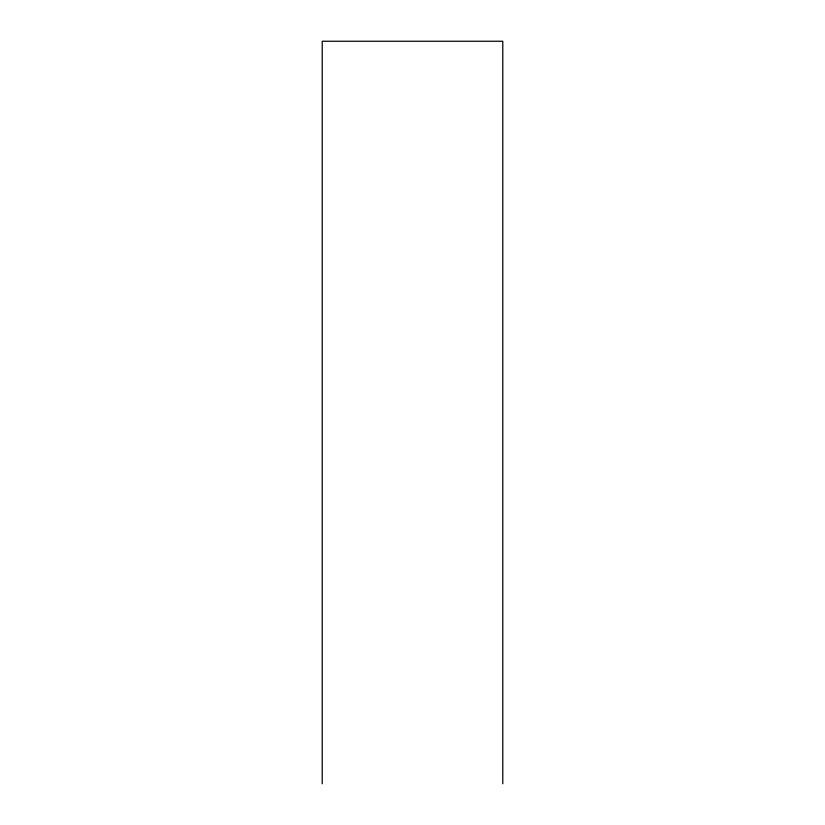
<?xml version="1.0" encoding="UTF-8"?>
<svg xmlns="http://www.w3.org/2000/svg" width="825" height="825" viewBox="0 0 825 825"><rect width="100%" height="100%" fill="white"/><g stroke="black" fill="none" stroke-linecap="round" stroke-linejoin="round"><path stroke-width="1.24" d="M502.776 783.75L502.776 41.25L322.224 41.25L322.224 783.75"/></g></svg>
